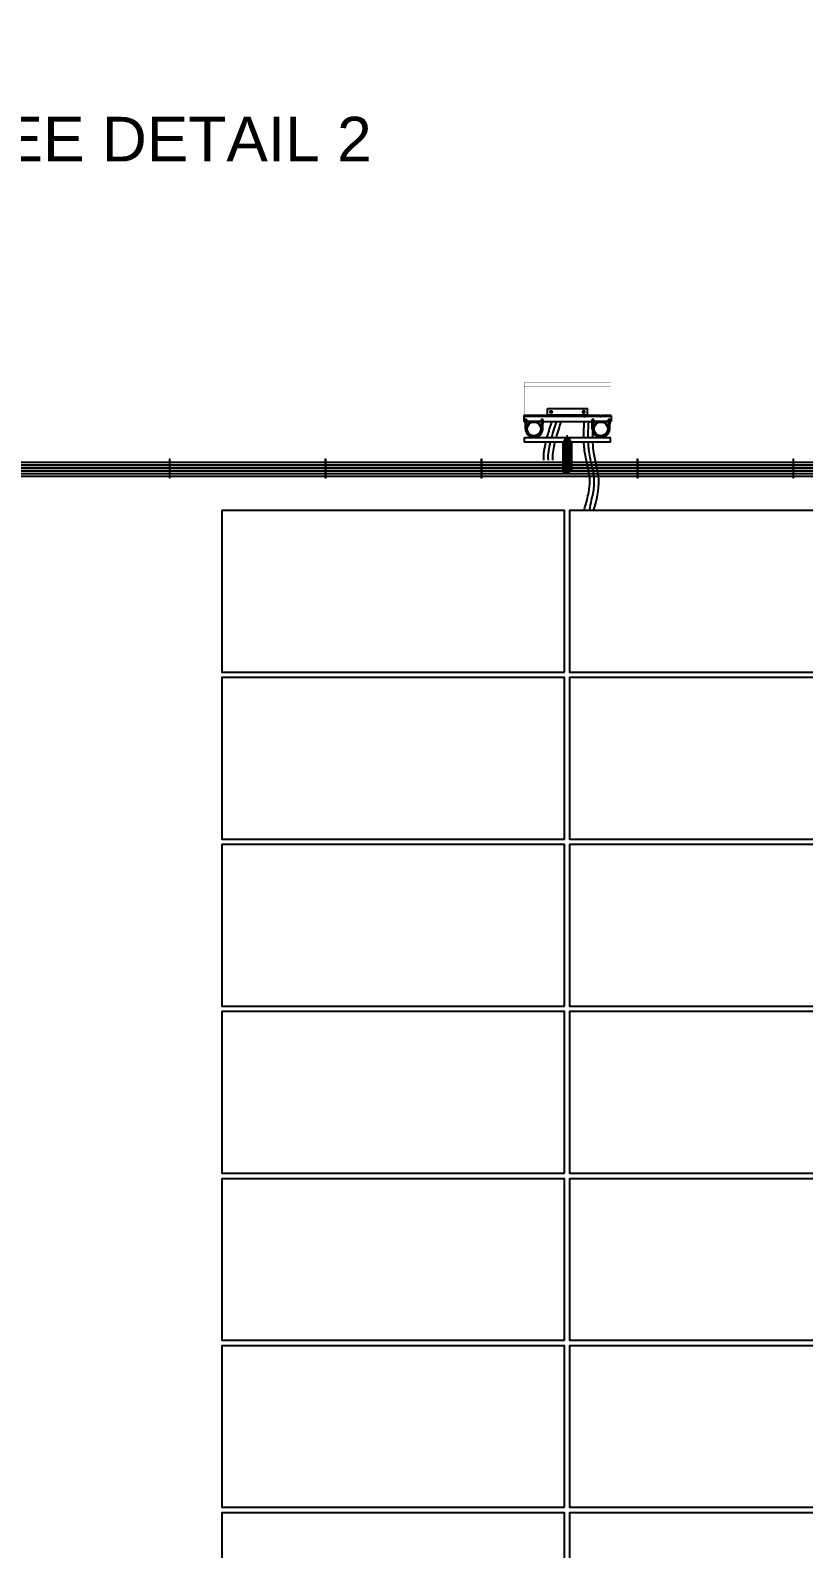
# Model space of a CAD drawing. Header units: inches. Extents: x -1851 to 6314, y -1304 to 4687.
# Drawn here: x 4486.26 to 4503.61, y 1878.03 to 1912.11 of the extents above; entities that cross this region are included whole.
import ezdxf
from ezdxf import colors
from ezdxf.entities.mleader import LeaderData, LeaderLine
from ezdxf.math import Vec2, Vec3

# ---------------------------------------------------------------- set-up
doc = ezdxf.new("R2010")
doc.units = ezdxf.units.IN
doc.header["$MEASUREMENT"] = 0
doc.linetypes.add('HIDDEN2', pattern=[0.1875, 0.125, -0.0625])
for name, color, linetype in [('DC STRING CABLES', 30, 'Continuous'), ('E-ARRY-TABL', 9, 'Continuous'), ('E-COMB-BOX', 41, 'Continuous'), ('E-DETL-CAB', 1, 'Continuous'), ('E-DETL-DF', 6, 'Continuous'), ('G-ANNO-TTBL', 1, 'Continuous'), ('S-BEAM', 7, 'Continuous'), ('S-BOLT', 93, 'Continuous'), ('S-STEL-ANGL', 3, 'Continuous'), ('WIRE MANAGEMENT', 4, 'Continuous'), ('XREF', 7, 'Continuous')]:
    doc.layers.add(name, color=color, linetype=linetype)
doc.layers.add('G-ANNO-NONPLOT', color=181, linetype='Continuous', plot=False)
doc.layers.add('PDF3_S-POST', color=7, linetype='Continuous', true_color=0x4c4c4c)
doc.styles.add('NEI-A', font='arial.ttf')

# ---------------------------------------------------------------- blocks, each defined once
blk = doc.blocks.new('BracketAngle_BottomView')
for p, q in [((81.54, 214.54), (70.54, 214.54)), ((72.41, 214.54), (72.41, 214.4)), ((74.41, 214.54), (74.41, 214.4)), ((77.66, 214.54), (77.66, 214.4)), ((79.66, 214.54), (79.66, 214.4))]:
    blk.add_line(p, q)
for points in [[(70.54, 216.4), (81.54, 216.4), (81.54, 214.4), (70.54, 214.4)], [(71.7, 215.68), (71.85, 215.4), (71.7, 215.13), (71.38, 215.13), (71.22, 215.4), (71.38, 215.68)], [(80.38, 215.68), (80.22, 215.4), (80.38, 215.13), (80.7, 215.13), (80.85, 215.4), (80.7, 215.68)]]:
    blk.add_lwpolyline(points, close=True)
for centre in [(71.54, 215.4), (80.54, 215.4)]:
    blk.add_circle(centre, 0.2)
blk = doc.blocks.new('DCCB_PIPE')
at = {"layer": 'E-COMB-BOX', "const_width": 0.05}
for points in [[(1892285.81, 210591.85), (1892285.81, 210582.85), (1892309.81, 210582.85), (1892309.81, 210591.85)], [(1892309.81, 210591.85), (1892285.81, 210591.85)], [(1892285.81, 210583.85), (1892309.81, 210583.85)]]:
    blk.add_lwpolyline(points, dxfattribs=at)
at = {"layer": 'S-BEAM'}
for centre, radius in [((1892288.5, 210595.63), 2), ((1892288.5, 210595.63), 1.9), ((1892307.1, 210595.63), 2), ((1892307.1, 210595.63), 1.9)]:
    blk.add_circle(centre, radius, dxfattribs=at)
at = {"layer": 'S-BOLT'}
for p, q in [((1892286.02, 210595.75), (1892286.02, 210594.23)), ((1892286.02, 210593.56), (1892286.02, 210593.04)), ((1892286.09, 210593.41), (1892286.09, 210593.16)), ((1892286.34, 210593.41), (1892286.34, 210593.16)), ((1892286.4, 210595.68), (1892286.4, 210594.23)), ((1892286.4, 210593.56), (1892286.4, 210593.04)), ((1892290.52, 210595.63), (1892290.52, 210593.04)), ((1892290.59, 210593.41), (1892290.59, 210593.16)), ((1892290.84, 210593.41), (1892290.84, 210593.16)), ((1892290.9, 210595.63), (1892290.9, 210593.56)), ((1892290.9, 210593.58), (1892290.9, 210593.04)), ((1892304.63, 210595.75), (1892304.63, 210594.23)), ((1892304.63, 210593.56), (1892304.63, 210593.04)), ((1892304.69, 210593.41), (1892304.69, 210593.16)), ((1892304.94, 210593.41), (1892304.94, 210593.16)), ((1892305, 210595.68), (1892305, 210594.23)), ((1892305, 210593.56), (1892305, 210593.04)), ((1892309.13, 210595.63), (1892309.13, 210593.04)), ((1892309.19, 210593.41), (1892309.19, 210593.16)), ((1892309.44, 210593.41), (1892309.44, 210593.16)), ((1892309.5, 210595.63), (1892309.5, 210593.56)), ((1892309.5, 210593.58), (1892309.5, 210593.04))]:
    blk.add_line(p, q, dxfattribs=at)
at = {"layer": 'S-BOLT', "linetype": 'HIDDEN2'}
for p, q in [((1892286.02, 210593.56), (1892286.02, 210594.23)), ((1892286.4, 210593.56), (1892286.4, 210594.23)), ((1892290.9, 210593.73), (1892290.9, 210594.23)), ((1892304.63, 210593.56), (1892304.63, 210594.23)), ((1892305, 210593.56), (1892305, 210594.23)), ((1892309.5, 210593.73), (1892309.5, 210594.23))]:
    blk.add_line(p, q, dxfattribs=at)
at = {"layer": 'S-BOLT', "flags": 128}
for points in [[(1892286.46, 210593.16), (1892286.46, 210593.41), (1892285.96, 210593.41), (1892285.96, 210593.16)], [(1892285.96, 210593.16), (1892286.46, 210593.16)], [(1892290.96, 210593.16), (1892290.96, 210593.41), (1892290.46, 210593.41), (1892290.46, 210593.16)], [(1892290.46, 210593.16), (1892290.96, 210593.16)], [(1892305.07, 210593.16), (1892305.07, 210593.41), (1892304.57, 210593.41), (1892304.57, 210593.16)], [(1892304.57, 210593.16), (1892305.07, 210593.16)], [(1892309.57, 210593.16), (1892309.57, 210593.41), (1892309.07, 210593.41), (1892309.07, 210593.16)], [(1892309.07, 210593.16), (1892309.57, 210593.16)], [(1892286.02, 210593.04), (1892286.4, 210593.04)], [(1892290.52, 210593.04), (1892290.9, 210593.04)], [(1892304.63, 210593.04), (1892305, 210593.04)], [(1892309.13, 210593.04), (1892309.5, 210593.04)]]:
    blk.add_lwpolyline(points, dxfattribs=at)
at = {"layer": 'S-BOLT'}
blk.add_lwpolyline([(1892294.84, 210591.8), (1892296.4, 210591.8)], dxfattribs=at)
for centre, radius, start, end in [((1892288.46, 210595.56), 2.44, 1.5245, 175.6662), ((1892288.46, 210595.6), 2.06, 0.8762, 177.7141), ((1892307.06, 210595.56), 2.44, 1.5245, 175.6662), ((1892307.07, 210595.6), 2.06, 0.8762, 177.7141)]:
    blk.add_arc(centre, radius, start, end, dxfattribs=at)
at = {"layer": 'S-STEL-ANGL', "linetype": 'HIDDEN2'}
for p, q in [((1892286.4, 210593.56), (1892286.02, 210593.56)), ((1892290.9, 210593.56), (1892290.52, 210593.56)), ((1892305, 210593.56), (1892304.63, 210593.56)), ((1892309.5, 210593.56), (1892309.13, 210593.56)), ((1892288.82, 210592.22), (1892288.45, 210592.22)), ((1892288.82, 210591.94), (1892288.45, 210591.94)), ((1892293.32, 210592.22), (1892292.95, 210592.22)), ((1892293.32, 210591.94), (1892292.95, 210591.94))]:
    blk.add_line(p, q, dxfattribs=at)
at = {"layer": 'S-STEL-ANGL'}
for p, q in [((1892285.71, 210592.22), (1892288.45, 210592.22)), ((1892288.82, 210592.22), (1892292.95, 210592.22)), ((1892293.32, 210592.22), (1892309.96, 210592.22))]:
    blk.add_line(p, q, dxfattribs=at)
for points in [[(1892288.45, 210593.56), (1892285.71, 210593.56)], [(1892285.71, 210591.94), (1892285.71, 210593.56)], [(1892309.96, 210593.56), (1892288.82, 210593.56)], [(1892309.96, 210591.94), (1892309.96, 210593.56)], [(1892285.71, 210591.94), (1892288.45, 210591.94)], [(1892288.82, 210591.94), (1892292.95, 210591.94)], [(1892293.32, 210591.94), (1892309.96, 210591.94)]]:
    blk.add_lwpolyline(points, dxfattribs=at)
for points in [[(1892285.81, 210593.56), (1892291.12, 210593.56), (1892291.12, 210593.48), (1892285.81, 210593.48)], [(1892304.42, 210593.56), (1892309.73, 210593.56), (1892309.73, 210593.48), (1892304.42, 210593.48)]]:
    blk.add_lwpolyline(points, close=True, dxfattribs=at)
at = {"layer": 'S-STEL-ANGL', "rotation": 180}
blk.add_blockref('BracketAngle_BottomView', (1892373.85, 210806.34), dxfattribs=at)
blk = doc.blocks.new('MIDPILE ASSEMBLY')
at = {"layer": 'E-DETL-CAB', "lineweight": 70}
for p, q in [((1892272.516, 210576.862), (1892272.516, 210576.824)), ((1892272.532, 210576.862), (1892272.532, 210576.824))]:
    blk.add_line(p, q, dxfattribs=at)
for points in [[(1892272.536, 210576.827), (1892272.536, 210576.836), (1892272.512, 210576.836), (1892272.512, 210576.827)], [(1892272.555, 210576.464), (1892272.493, 210576.464), (1892272.493, 210576.808), (1892272.555, 210576.808)], [(1892272.53, 210576.535), (1892272.538, 210576.543), (1892272.538, 210576.554), (1892272.53, 210576.562), (1892272.518, 210576.562), (1892272.51, 210576.554), (1892272.51, 210576.543), (1892272.518, 210576.535)], [(1892272.53, 210576.492), (1892272.538, 210576.5), (1892272.538, 210576.511), (1892272.53, 210576.519), (1892272.518, 210576.519), (1892272.51, 210576.511), (1892272.51, 210576.5), (1892272.518, 210576.492)]]:
    blk.add_lwpolyline(points, close=True, dxfattribs=at)
for points in [[(1892272.532, 210576.862), (1892272.516, 210576.862)], [(1892272.493, 210576.793), (1892272.508, 210576.793)], [(1892272.507, 210576.793), (1892272.508, 210576.791), (1892272.51, 210576.788), (1892272.512, 210576.787), (1892272.514, 210576.785), (1892272.516, 210576.784), (1892272.519, 210576.783), (1892272.52, 210576.783)], [(1892272.54, 210576.808), (1892272.54, 210576.81), (1892272.508, 210576.81), (1892272.508, 210576.808)], [(1892272.524, 210576.826), (1892272.536, 210576.826), (1892272.536, 210576.824), (1892272.512, 210576.824), (1892272.512, 210576.826), (1892272.524, 210576.827), (1892272.524, 210576.825), (1892272.512, 210576.824)], [(1892272.516, 210576.818), (1892272.516, 210576.793), (1892272.532, 210576.793), (1892272.532, 210576.818)], [(1892272.528, 210576.783), (1892272.529, 210576.783), (1892272.532, 210576.784), (1892272.534, 210576.785), (1892272.536, 210576.787), (1892272.538, 210576.788), (1892272.54, 210576.791), (1892272.541, 210576.793)], [(1892272.54, 210576.793), (1892272.555, 210576.793)], [(1892272.493, 210576.566), (1892272.508, 210576.566)], [(1892272.493, 210576.488), (1892272.508, 210576.488)], [(1892272.515, 210576.548), (1892272.515, 210576.547), (1892272.516, 210576.546), (1892272.516, 210576.544), (1892272.517, 210576.543), (1892272.518, 210576.542), (1892272.52, 210576.541), (1892272.521, 210576.54), (1892272.523, 210576.54), (1892272.525, 210576.54), (1892272.526, 210576.54), (1892272.528, 210576.54), (1892272.529, 210576.541)], [(1892272.515, 210576.505), (1892272.515, 210576.505), (1892272.516, 210576.503), (1892272.516, 210576.501), (1892272.517, 210576.5), (1892272.518, 210576.499), (1892272.52, 210576.498), (1892272.521, 210576.497), (1892272.523, 210576.497), (1892272.525, 210576.497), (1892272.526, 210576.497), (1892272.528, 210576.497), (1892272.529, 210576.498)], [(1892272.516, 210576.566), (1892272.532, 210576.566)], [(1892272.522, 210576.556), (1892272.516, 210576.556), (1892272.516, 210576.55)], [(1892272.516, 210576.546), (1892272.516, 210576.54), (1892272.522, 210576.54)], [(1892272.522, 210576.513), (1892272.516, 210576.513), (1892272.516, 210576.507)], [(1892272.516, 210576.503), (1892272.516, 210576.498), (1892272.522, 210576.498)], [(1892272.516, 210576.488), (1892272.532, 210576.488)], [(1892272.532, 210576.55), (1892272.532, 210576.556), (1892272.526, 210576.556)], [(1892272.526, 210576.54), (1892272.532, 210576.54), (1892272.532, 210576.546)], [(1892272.532, 210576.507), (1892272.532, 210576.513), (1892272.526, 210576.513)], [(1892272.526, 210576.498), (1892272.532, 210576.498), (1892272.532, 210576.503)], [(1892272.54, 210576.566), (1892272.555, 210576.566)], [(1892272.54, 210576.488), (1892272.555, 210576.488)]]:
    blk.add_lwpolyline(points, dxfattribs=at)
for centre in [(1892272.524, 210576.548), (1892272.524, 210576.505)]:
    blk.add_circle(centre, 0.0168, dxfattribs=at)
for centre in [(1892272.524, 210576.548), (1892272.524, 210576.505)]:
    blk.add_arc(centre, 0.00881, 0.1335, 120.0856, dxfattribs=at)
at = {"layer": 'PDF3_S-POST', "lineweight": 25}
for points in [[(1892272.514, 210576.824), (1892272.522, 210576.824)], [(1892272.526, 210576.824), (1892272.534, 210576.824)]]:
    blk.add_lwpolyline(points, dxfattribs=at)
blk = doc.blocks.new('HANGER TOP')
at = {"layer": 'WIRE MANAGEMENT', "color": 4, "linetype": 'Continuous', "lineweight": 18, "elevation": 0.12, "flags": 128}
blk.add_lwpolyline([(1892241.66, 210595.8), (1892241.16, 210595.8), (1892241.16, 210587.4), (1892241.66, 210587.4)], close=True, dxfattribs=at)
for points in [[(1892241.66, 210595.8), (1892241.16, 210595.8)], [(1892241.66, 210595.74), (1892241.16, 210595.74)], [(1892241.66, 210595.26), (1892241.16, 210595.26)], [(1892241.66, 210595.13), (1892241.16, 210595.13)], [(1892241.66, 210591.22), (1892241.16, 210591.22)], [(1892241.66, 210590.64), (1892241.16, 210590.64)], [(1892241.66, 210589.91), (1892241.16, 210589.91)], [(1892241.66, 210589.77), (1892241.16, 210589.77)], [(1892241.66, 210589.49), (1892241.16, 210589.49)], [(1892241.66, 210589.43), (1892241.16, 210589.43)], [(1892241.66, 210588.09), (1892241.16, 210588.09)], [(1892241.66, 210587.95), (1892241.16, 210587.95)], [(1892241.66, 210587.46), (1892241.16, 210587.46)], [(1892241.66, 210587.4), (1892241.16, 210587.4)]]:
    blk.add_lwpolyline(points, dxfattribs=at)
blk = doc.blocks.new('*U59')
at = {"layer": 'E-ARRY-TABL'}
blk.add_lwpolyline([(3.846, -1.813), (3.846, 1.813), (-3.846, 1.813), (-3.846, -1.813)], close=True, dxfattribs=at)
blk = doc.blocks.new('*U60')
at = {"layer": 'E-ARRY-TABL', "color": 0, "linetype": 'ByBlock', "lineweight": -2, "transparency": 16777216}
for p in [(0, 52.5), (7.8, 52.5), (0, 48.75), (7.8, 48.75), (0, 45), (7.8, 45), (0, 41.25), (7.8, 41.25), (0, 37.5), (7.8, 37.5), (0, 33.75), (7.8, 33.75), (0, 30), (7.8, 30)]:
    blk.add_blockref('*U59', p, dxfattribs=at)

msp = doc.modelspace()

# ---------------------------------------------------------------- linework, layer by layer
at = {"layer": 'DC STRING CABLES'}
for points, knots in [([(4498.68044, 1902.97618, 898.63596), (4498.68005, 1903.03227, 898.63596), (4498.68119, 1903.08797, 898.63596), (4498.68543, 1903.19425, 898.63596), (4498.68838, 1903.24491, 898.63596), (4498.69193, 1903.33652, 898.63596)], [1.657508718, 1.657508718, 1.657508718, 1.657508718, 1.8150997, 1.8150997, 1.960575083, 1.960575083, 1.960575083, 1.960575083]), ([(4498.78045, 1902.97618, 898.63596), (4498.78025, 1903.00317, 898.63596), (4498.78042, 1903.03011, 898.63596), (4498.78228, 1903.13309, 898.63596), (4498.78614, 1903.20883, 898.63596), (4498.79141, 1903.33652, 898.63596)], [1.65682371, 1.65682371, 1.65682371, 1.65682371, 1.735158125, 1.735158125, 1.956676457, 1.956676457, 1.956676457, 1.956676457]), ([(4498.68954, 1901.33652, 898.63596), (4498.743, 1901.53145, 898.63596), (4498.77311, 1901.64178, 898.63596), (4498.80926, 1901.83414, 898.63596), (4498.8184, 1901.91732, 898.63596), (4498.8157, 1902.07413, 898.63596), (4498.80327, 1902.15362, 898.63596), (4498.76701, 1902.33023, 898.63596), (4498.74329, 1902.42579, 898.63596), (4498.7041, 1902.62791, 898.63596), (4498.69055, 1902.73437, 898.63596), (4498.68473, 1902.83376, 898.63596), (4498.68472, 1902.83389, 898.63596), (4498.68471, 1902.87026, 898.63596)], [0.02107019, 0.02107019, 0.02107019, 0.02107019, 0.37258166, 0.37258166, 0.66834413, 0.66834413, 0.95503302, 0.95503302, 1.24172191, 1.24172191, 1.52841081, 1.52841081, 1.5287787, 1.5287787, 1.5287787, 1.5287787]), ([(4498.80971, 1901.33652, 898.63596), (4498.84429, 1901.52292, 898.63596), (4498.87139, 1901.62446, 898.63596), (4498.91071, 1901.83128, 898.63596), (4498.92144, 1901.93542, 898.63596), (4498.90969, 1902.14004, 898.63596), (4498.88718, 1902.24732, 898.63596), (4498.83707, 1902.47004, 898.63596), (4498.81036, 1902.5871, 898.63596), (4498.79146, 1902.7477, 898.63596), (4498.78776, 1902.79032, 898.63596), (4498.78518, 1902.87026, 898.63596)], [0.05149745, 0.05149745, 0.05149745, 0.05149745, 0.36814536, 0.36814536, 0.71200393, 0.71200393, 1.05586249, 1.05586249, 1.39551031, 1.39551031, 1.5184795, 1.5184795, 1.5184795, 1.5184795]), ([(4498.9016, 1901.33652, 898.63596), (4498.96958, 1901.56845, 898.63596), (4499.08027, 1902.00082, 898.63596), (4498.91877, 1902.49495, 898.63596), (4498.89041, 1902.76175, 898.63596), (4498.88622, 1902.87026, 898.63596)], [0.09554791, 0.09554791, 0.09554791, 0.09554791, 0.80192621, 1.41276596, 1.60796987, 1.60796987, 1.60796987, 1.60796987])]:
    msp.add_open_spline(points, degree=3, knots=knots, dxfattribs=at)
msp.add_open_spline([(4498.88102, 1902.97618, 898.63596), (4498.8807, 1903.02032, 898.63596), (4498.88138, 1903.06451, 898.63596), (4498.88282, 1903.10875, 898.63596)], degree=3, dxfattribs=at)
at = {"layer": 'E-DETL-CAB', "flags": 128}
for points in [[(4483.06962, 1902.29967), (4559.33543, 1902.29967)], [(4483.06962, 1902.28967), (4559.33543, 1902.28967)]]:
    msp.add_lwpolyline(points, dxfattribs=at)
at = {"layer": 'E-DETL-DF', "flags": 128}
for points in [[(4483.06962, 1902.41967), (4559.33543, 1902.41967)], [(4483.06962, 1902.35967), (4559.33543, 1902.35967)], [(4483.06962, 1902.22967), (4559.33543, 1902.22967)], [(4483.06962, 1902.16967), (4559.33543, 1902.16967)], [(4483.06962, 1902.10967), (4559.33543, 1902.10967)]]:
    msp.add_lwpolyline(points, dxfattribs=at)
at = {"layer": 'E-DETL-DF'}
for points, knots in [([(4497.96054, 1903.33799), (4497.92474, 1903.22671), (4497.88839, 1903.11116), (4497.85476, 1902.98572), (4497.85368, 1902.9817), (4497.8526, 1902.97765)], [0.055863463, 0.055863463, 0.055863463, 0.055863463, 0.412982218, 0.412982218, 0.424785133, 0.424785133, 0.424785133, 0.424785133]), ([(4497.82548, 1902.87173), (4497.80996, 1902.80715), (4497.79587, 1902.73879), (4497.77796, 1902.60316), (4497.77273, 1902.53601), (4497.77808, 1902.46673)], [0.524700488, 0.524700488, 0.524700488, 0.524700488, 0.701726176, 0.701726176, 0.853556139, 0.853556139, 0.853556139, 0.853556139]), ([(4497.9285, 1902.87173), (4497.91242, 1902.80687), (4497.89776, 1902.73938), (4497.87809, 1902.60282), (4497.87292, 1902.53465), (4497.87917, 1902.46673)], [0.502398618, 0.502398618, 0.502398618, 0.502398618, 0.687737783, 0.687737783, 0.860654556, 0.860654556, 0.860654556, 0.860654556]), ([(4498.03187, 1902.87173), (4498.02702, 1902.85236), (4497.99482, 1902.7194), (4497.96805, 1902.57619), (4497.97993, 1902.46673)], [0.479299636, 0.479299636, 0.479299636, 0.479299636, 0.536830689, 0.870062761, 0.870062761, 0.870062761, 0.870062761])]:
    msp.add_open_spline(points, degree=3, knots=knots, dxfattribs=at)
for points in [[(4498.06561, 1903.33799), (4498.02811, 1903.22185), (4497.99035, 1903.10385), (4497.95615, 1902.97765)], [(4498.16761, 1903.32845), (4498.13054, 1903.21367), (4498.09347, 1903.0989), (4498.05984, 1902.97765)]]:
    msp.add_open_spline(points, degree=3, dxfattribs=at)
at = {"layer": 'G-ANNO-NONPLOT'}
msp.add_circle((4804.50348, 1837.07734), 1509.43524, dxfattribs=at)
at = {"layer": 'XREF'}
msp.add_lwpolyline([(4497.34757, 1902.97618), (4499.27596, 1902.97618), (4499.27596, 1902.87026), (4497.34757, 1902.87026)], close=True, dxfattribs=at)

# ---------------------------------------------------------------- block references
at = {"layer": 'E-ARRY-TABL'}
msp.add_blockref('*U60', (4494.40498, 1847.02401, 898.63596), dxfattribs=at)
at = {"layer": 'E-DETL-CAB', "xscale": 0.05, "yscale": 0.05, "zscale": 0.05}
for p in [(-90122.68425, -8627.29836), (-90119.18425, -8627.29836), (-90115.68425, -8627.29836), (-90112.18425, -8627.29836), (-90108.68425, -8627.29836)]:
    msp.add_blockref('HANGER TOP', p, dxfattribs=at)
at = {"layer": 'XREF', "xscale": 0.08080000000000001, "yscale": 0.08080000000000001, "zscale": 0.08080000000000001, "rotation": 180}
msp.add_blockref('DCCB_PIPE', (157395.97758, 18919.29624, 898.63596), dxfattribs=at)
at = {"layer": 'XREF', "xscale": 1.89528215343609, "yscale": 1.89528215343609, "zscale": 1.89528215343609}
msp.add_blockref('MIDPILE ASSEMBLY', (-3581892.03252, -397199.60353), dxfattribs=at)

# ---------------------------------------------------------------- leaders
at = {"layer": 'G-ANNO-TTBL'}
ml = msp.add_multileader_mtext('Standard', dxfattribs=at)
ml.set_content('SEE DETAIL 2', color=256, style='NEI-A')
ml.set_leader_properties()
ml.build(insert=Vec2(0, 0))
ml.multileader.update_dxf_attribs({"dogleg_length": 0.125, "arrow_head_size": 1.25, "scale": 10})
ctx = ml.context
ctx.base_point, ctx.scale, ctx.char_height, ctx.arrow_head_size, ctx.landing_gap_size, ctx.plane_origin = Vec3(4484.05837, 1909.66505), 10, 1, 1.25, 0.625, Vec3(4469.14348, 1904.54098)
notes = []
notes.append((ctx, [(0, (1, 1, 0), (4482.80837, 1909.66505), (1, 0), 1.25, [(0, [(4476.58712, 1906.19192)], 0, [])])]))
ctx.mtext.insert, ctx.mtext.flow_direction = Vec3(4484.68337, 1910.17358), 5
ml = msp.add_multileader_mtext('Standard', dxfattribs=at)
ml.set_content('SEE DETAIL 2', color=256, style='NEI-A')
ml.set_leader_properties()
ml.build(insert=Vec2(0, 0))
ml.multileader.update_dxf_attribs({"dogleg_length": 0.125, "arrow_head_size": 1.25, "scale": 10})
ctx = ml.context
ctx.base_point, ctx.scale, ctx.char_height, ctx.arrow_head_size, ctx.landing_gap_size, ctx.plane_origin = Vec3(4484.05837, 1909.66505), 10, 1, 1.25, 0.625, Vec3(4469.14348, 1904.54098)
notes.append((ctx, [(0, (1, 1, 0), (4482.80837, 1909.66505), (1, 0), 1.25, [(0, [(4476.58712, 1906.19192)], 0, [])])]))
ctx.mtext.insert, ctx.mtext.flow_direction = Vec3(4484.68337, 1910.17358), 5
ml = msp.add_multileader_mtext('Standard', dxfattribs=at)
ml.set_content('SEE DETAIL 2', color=256, style='NEI-A')
ml.set_leader_properties()
ml.build(insert=Vec2(0, 0))
ml.multileader.update_dxf_attribs({"dogleg_length": 0.125, "arrow_head_size": 1.25, "scale": 10})
ctx = ml.context
ctx.base_point, ctx.scale, ctx.char_height, ctx.arrow_head_size, ctx.landing_gap_size, ctx.plane_origin = Vec3(4484.05837, 1909.66505), 10, 1, 1.25, 0.625, Vec3(4469.14348, 1904.54098)
notes.append((ctx, [(0, (1, 1, 0), (4482.80837, 1909.66505), (1, 0), 1.25, [(0, [(4476.58712, 1906.19192)], 0, [])])]))
ctx.mtext.insert, ctx.mtext.flow_direction = Vec3(4484.68337, 1910.17358), 5
ml = msp.add_multileader_mtext('Standard', dxfattribs=at)
ml.set_content('SEE DETAIL 2', color=256, style='NEI-A')
ml.set_leader_properties()
ml.build(insert=Vec2(0, 0))
ml.multileader.update_dxf_attribs({"dogleg_length": 0.125, "arrow_head_size": 1.25, "scale": 10})
ctx = ml.context
ctx.base_point, ctx.scale, ctx.char_height, ctx.arrow_head_size, ctx.landing_gap_size, ctx.plane_origin = Vec3(4484.05837, 1909.66505), 10, 1, 1.25, 0.625, Vec3(4469.14348, 1904.54098)
notes.append((ctx, [(0, (1, 1, 0), (4482.80837, 1909.66505), (1, 0), 1.25, [(0, [(4476.58712, 1906.19192)], 0, [])])]))
ctx.mtext.insert, ctx.mtext.flow_direction = Vec3(4484.68337, 1910.17358), 5
for ctx, leaders in notes:
    for number, flags, end, landing, length, lines in leaders:
        leader = LeaderData()
        leader.index, (leader.has_last_leader_line, leader.has_dogleg_vector, leader.attachment_direction) = number, flags
        leader.last_leader_point, leader.dogleg_vector, leader.dogleg_length = Vec3(end), Vec3(landing), length
        for number, points, colour, breaks in lines:
            line = LeaderLine()
            line.index, line.vertices, line.color, line.breaks = number, Vec3.list(points), colors.encode_raw_color(colour), breaks
            leader.lines.append(line)
        ctx.leaders.append(leader)

doc.saveas('drawing.dxf')
